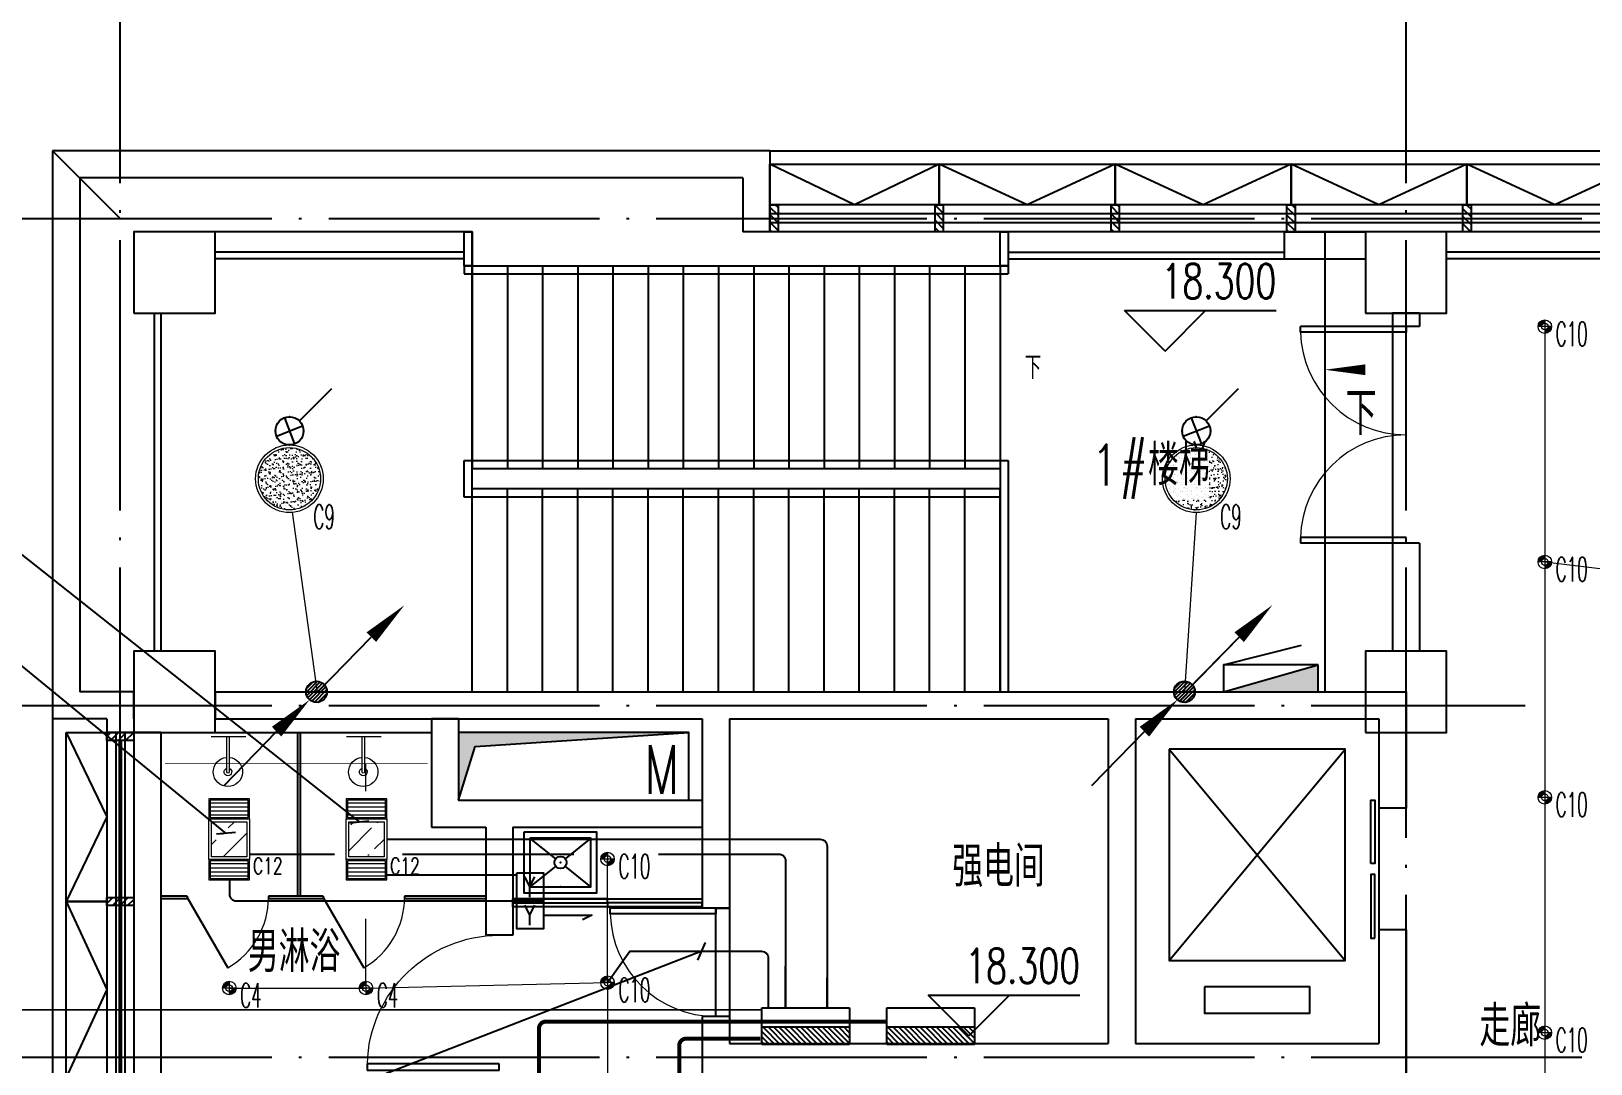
# Model space of a CAD drawing. Extents: x -621157 to 1764546, y -106808 to 741893.
# Drawn here: x 199342 to 210865, y 333750 to 341384 of the extents above; entities that cross this region are included whole.
import ezdxf
from ezdxf import colors
from ezdxf.entities.mleader import LeaderData, LeaderLine
from ezdxf.enums import TextEntityAlignment as Align
from ezdxf.math import Vec2, Vec3

# ---------------------------------------------------------------- set-up
doc = ezdxf.new("R2010")
doc.units = 0
doc.header["$LTSCALE"] = 1000
doc.header["$MEASUREMENT"] = 0
for name, pattern in [('DASH', [0.35, 0.25, -0.1]), ('XREF-A-101-平面图_t3$0$__DASH', [0.35, 0.25, -0.1]), ('XREF-A-101-平面图_t3$0$DOTE', [2.42, 2, -0.2, 0.02, -0.2])]:
    doc.linetypes.add(name, pattern=pattern)
for name, color, linetype in [('-TEXT', 50, 'Continuous'), ('0-底图', 7, 'Continuous'), ('EQUIP', 3, 'Continuous'), ('EQUIP-照明', 3, 'Continuous'), ('SIG_TEXT', 2, 'Continuous'), ('T-EQUP-JT', 7, 'Continuous'), ('WIRE-应急', 4, 'DASH'), ('WIRE-照明', 4, 'Continuous'), ('XREF-A-101-平面图_t3$0$A-COLUMN', 8, 'Continuous'), ('XREF-A-101-平面图_t3$0$A-CURTWALL', 8, 'Continuous'), ('XREF-A-101-平面图_t3$0$A-DIM_ELEV', 8, 'Continuous'), ('XREF-A-101-平面图_t3$0$A-DOTE', 8, 'Continuous'), ('XREF-A-101-平面图_t3$0$A-GROUND', 8, 'Continuous'), ('XREF-A-101-平面图_t3$0$A-LEAD-AROW', 8, 'Continuous'), ('XREF-A-101-平面图_t3$0$A-PUB_HATCH', 8, 'Continuous'), ('XREF-A-101-平面图_t3$0$A-RAIL', 8, 'Continuous'), ('XREF-A-101-平面图_t3$0$A-ROOM-CH', 8, 'Continuous'), ('XREF-A-101-平面图_t3$0$A-SEE', 8, 'Continuous'), ('XREF-A-101-平面图_t3$0$A-STAIR', 8, 'Continuous'), ('XREF-A-101-平面图_t3$0$A-WALL', 8, 'Continuous'), ('XREF-A-101-平面图_t3$0$A-WALL-FILL', 8, 'Continuous'), ('XREF-A-101-平面图_t3$0$A-WINDOW', 8, 'Continuous'), ('XREF-A-101-平面图_t3$0$A-开启符号', 8, 'Continuous'), ('XREF-A-101-平面图_t3$0$A-背衬铝板', 8, 'Continuous'), ('XREF-A-101-平面图_t3$0$DIM_SYMB', 8, 'Continuous'), ('XREF-A-101-平面图_t3$0$EQUIP_消火栓', 8, 'Continuous'), ('XREF-A-101-平面图_t3$0$I-FURNITURE', 8, 'Continuous'), ('XREF-A-101-平面图_t3$0$LVTRY', 8, 'Continuous'), ('XREF-A-101-平面图_t3$0$M-HOLE', 8, 'Continuous'), ('XREF-A-101-平面图_t3$0$PUB_TEXT', 8, 'Continuous'), ('XREF-A-101-平面图_t3$0$STAIR', 8, 'Continuous'), ('照明回路线', 1, 'Continuous'), ('顶面材料与灯具图例$0$I-LIGHT—灯具编号', 8, 'Continuous')]:
    doc.layers.add(name, color=color, linetype=linetype)
for name, color, linetype, lineweight in [('00-照明回路线', 6, 'Continuous', 0), ('LIGHT-INF', 6, 'Continuous', 0), ('XREF-A-101-平面图_t3$0$-DS-厨卫', 8, 'Continuous', 20), ('顶面材料与灯具图例$0$I-C-light', 8, 'Continuous', 13)]:
    doc.layers.add(name, color=color, linetype=linetype, lineweight=lineweight)
doc.styles.add('_ROMANS', font='ROMANS.shx', dxfattribs={"width": 0.8, "bigfont": 'hzdxc.shx'})
doc.styles.add('E-FST', font='txt.shx', dxfattribs={"width": 0.75, "height": 250, "bigfont": '@@gbcbig.shx'})
doc.styles.add('INF DIM', font='SIMPLEX.SHX', dxfattribs={"width": 0.7, "bigfont": 'hztxt.shx'})
doc.styles.get("Standard").update_dxf_attribs({"font": 'romans.shx', "bigfont": 'HZDXC.SHX'})
doc.styles.add('XREF-A-101-平面图_t3$0$-HZDXCROMANS', font='ROMANS.shx', dxfattribs={"bigfont": 'HZDXC.shx'})
doc.styles.add('XREF-A-101-平面图_t3$0$_TCH_DIM', font='SIMPLEX', dxfattribs={"bigfont": 'GBCBIG'})
doc.styles.add('XREF-A-101-平面图_t3$0$A-STANDARD', font='SIMPLEX', dxfattribs={"bigfont": 'GBCBIG'})
doc.styles.add('XREF-A-101-平面图_t3$0$hzdxcROMANS', font='ROMANS', dxfattribs={"width": 0.8, "bigfont": 'HZDXC'})
doc.styles.add('顶面材料与灯具图例$0$DIM_FONT', font='SIMPLEX.shx', dxfattribs={"width": 0.8})
doc.linetypes.add('LED', pattern='A,6,-3.5,["LED",Standard,S=2.54,R=0,X=-2.54,Y=-1.27],-4.8', length=14.3)

# ---------------------------------------------------------------- blocks, each defined once
blk = doc.blocks.new('XREF-A-101-平面图_t3$0$柱网4F')
at = {"layer": 'XREF-A-101-平面图_t3$0$A-COLUMN'}
for points in [[(100, -700), (700, -700), (700, -100), (100, -100)], [(9200, -700), (9800, -700), (9800, -100), (9200, -100)], [(100, -3800), (700, -3800), (700, -3200), (100, -3200)], [(9200, -3800), (9800, -3800), (9800, -3200), (9200, -3200)]]:
    blk.add_lwpolyline(points, close=True, dxfattribs=at)
blk = doc.blocks.new('XREF-A-101-平面图_t3$0$G$C869EB286')
at = {"layer": 'XREF-A-101-平面图_t3$0$A-WINDOW'}
h = blk.add_hatch(dxfattribs=at)
h.set_pattern_fill('ANSI31', color=256, scale=25)
h.set_pattern_definition([(45, (-143.957, -89940), (-28.0633, 28.0633), [])])
h.paths.add_polyline_path([(0, 60), (200, 60), (200, 0), (0, 0)])
blk.add_lwpolyline([(0, 60), (200, 60), (200, 0), (0, 0)], close=True, dxfattribs=at)
blk = doc.blocks.new('XREF-A-101-平面图_t3$0$G$C85FD1FAF')
at = {"layer": 'XREF-A-101-平面图_t3$0$DIM_SYMB'}
blk.add_lwpolyline([(6630, -1100, 0, 0, 0), (1444, -1100, 0, 0, 0), (1444, -2750, 0, 0, 0), (6220, -2750, 40, 0, 0), (6370, -2750, 0, 0, 0)], format="xyseb", dxfattribs=at)
at = {"layer": 'XREF-A-101-平面图_t3$0$STAIR'}
for p, q in [((2600, -100), (700, -100)), ((2600, -3500), (2600, -100)), ((2540, -350), (6560, -350)), ((2540, -350), (2540, -410)), ((2540, -410), (6560, -410)), ((2600, -350), (6500, -350)), ((2600, -350), (2600, -1850)), ((2860, -350), (2860, -1850)), ((3120, -350), (3120, -1850)), ((3380, -350), (3380, -1850)), ((3640, -350), (3640, -1850)), ((3900, -350), (3900, -1850)), ((4160, -350), (4160, -1850)), ((4420, -350), (4420, -1850)), ((4680, -350), (4680, -1850)), ((4940, -350), (4940, -1850)), ((5200, -350), (5200, -1850)), ((5460, -350), (5460, -1850)), ((5720, -350), (5720, -1850)), ((5980, -350), (5980, -1850)), ((6240, -350), (6240, -1850)), ((6500, -350), (6500, -1850)), ((6560, -350), (6560, -410)), ((2540, -2060), (2540, -1790)), ((2540, -1790), (6560, -1790)), ((6560, -1790), (6560, -3500)), ((2600, -1850), (6500, -1850)), ((2600, -2000), (2600, -1850)), ((2600, -1850), (6500, -1850)), ((6500, -1850), (6500, -3500)), ((6500, -2060), (2540, -2060)), ((6500, -2000), (2600, -2000)), ((2600, -3500), (2600, -2000)), ((6500, -2000), (2600, -2000)), ((2860, -3500), (2860, -2000)), ((3120, -3500), (3120, -2000)), ((3380, -3500), (3380, -2000)), ((3640, -3500), (3640, -2000)), ((3900, -3500), (3900, -2000)), ((4160, -3500), (4160, -2000)), ((4420, -3500), (4420, -2000)), ((4680, -3500), (4680, -2000)), ((4940, -3500), (4940, -2000)), ((5200, -3500), (5200, -2000)), ((5460, -3500), (5460, -2000)), ((5720, -3500), (5720, -2000)), ((5980, -3500), (5980, -2000)), ((6240, -3500), (6240, -2000)), ((6500, -3500), (6500, -2000)), ((6500, -2060), (6500, -2000))]:
    blk.add_line(p, q, dxfattribs=at)
for points in [[(2600, -350), (2540, -350), (2540, -100), (2600, -100)], [(6560, -350), (6500, -350), (6500, -100), (6560, -100)]]:
    blk.add_lwpolyline(points, close=True, dxfattribs=at)
at = {"layer": 'XREF-A-101-平面图_t3$0$PUB_TEXT', "style": 'XREF-A-101-平面图_t3$0$_TCH_DIM'}
blk.add_text('下', height=169, dxfattribs=at).set_placement((6683, -1187))
blk = doc.blocks.new('XREF-A-101-平面图_t3$0$ROOM')
at = {"layer": 'XREF-A-101-平面图_t3$0$A-ROOM-CH', "style": 'XREF-A-101-平面图_t3$0$-HZDXCROMANS', "width": 0.6}
for tag, p in [('中文房间名称', (0, -1000)), ('英文房间名称', (0, -1500))]:
    blk.add_attdef(tag, text='', height=300, dxfattribs=at).set_placement(p, align=Align.CENTER)
blk = doc.blocks.new('XREF-A-101-平面图_t3$0$$TWTSYS$00000508')
for p, q in [((-0.5, 0.5), (0.324, 1.224)), ((-0.5, 0.5), (-0.5, -0.5)), ((-0.5, -0.5), (0.5, 0.5)), ((0.5, 0.5), (-0.5, 0.5)), ((0.5, -0.5), (0.5, 0.5)), ((-0.5, -0.5), (0.5, -0.5))]:
    blk.add_line(p, q)
blk.add_solid([(0.5, -0.5), (0.5, 0.5), (-0.5, -0.5)])
blk = doc.blocks.new('XREF-A-101-平面图_t3$0$G$C156FCA62')
at = {"layer": 'XREF-A-101-平面图_t3$0$EQUIP_消火栓', "xscale": -700, "yscale": -200, "zscale": 700, "rotation": 180}
blk.add_blockref('XREF-A-101-平面图_t3$0$$TWTSYS$00000508', (8500, 336600), dxfattribs=at)
blk = doc.blocks.new('XREF-A-101-平面图_t3$0$轴网(3)')
at = {"layer": 'XREF-A-101-平面图_t3$0$A-DOTE', "linetype": 'XREF-A-101-平面图_t3$0$DOTE'}
for p, q in [((0, -3300), (0, 43300)), ((9500, -3300), (9500, 43300)), ((-3300, 40000), (69800, 40000)), ((-3300, 36400), (10380.6, 36400)), ((-3300, 33800), (69800, 33800))]:
    blk.add_line(p, q, dxfattribs=at)
blk = doc.blocks.new('XREF-A-101-平面图_t3$0$dgdgd')
at = {"layer": 'XREF-A-101-平面图_t3$0$-DS-厨卫'}
blk.add_line((71084, -3852), (71064, -3852), dxfattribs=at)
for points in [[(71197, -3852), (70941, -3852)], [(71064, -3852), (71064, -4115)], [(71084, -3852), (71084, -4115)]]:
    blk.add_lwpolyline(points, dxfattribs=at)
for centre, radius, start, end in [((71074, -4114), 108, 95.306, 84.694), ((71074, -4114), 28.3, 110.6725, 69.3275), ((71074, -4112), 10.5, 197.2381, 342.7619)]:
    blk.add_arc(centre, radius, start, end, dxfattribs=at)
blk = doc.blocks.new('XREF-A-101-平面图_t3$0$A-VEGA-2-LAY-1-01（B栋办公楼）$0$$TCHSYS$APDOOR2D')
blk.add_line((0.5, 0), (0, 0.866))
at = {"lineweight": 13}
blk.add_arc((0.5, 0), 1, 120, 180, dxfattribs=at)
blk = doc.blocks.new('XREF-A-101-平面图_t3$0$SANITARYWARELIB$SYSLIB$00000026')
at = {"color": 0}
for p, q in [((-250, -50, 0), (-39, -219, 0)), ((39, -219, 0), (250, -50, 0)), ((-250, -450, 0), (-39, -281, 0)), ((39, -281, 0), (250, -450, 0))]:
    blk.add_line(p, q, dxfattribs=at)
at = {"color": 0, "elevation": 0}
for points in [[(300, -500), (300, 0), (-300, 0), (-300, -500)], [(250, -450), (250, -50), (-250, -50), (-250, -450)]]:
    blk.add_lwpolyline(points, close=True, dxfattribs=at)
at = {"color": 0}
blk.add_circle((0, -250, 0), 50, dxfattribs=at)
for p in [(0, -50, 0), (0, -250, 0)]:
    blk.add_point(p, dxfattribs=at)
blk = doc.blocks.new('XREF-A-101-平面图_t3$0$G$CFDD5568B')
at = {"layer": 'XREF-A-101-平面图_t3$0$I-FURNITURE', "color": 251, "ltscale": 0.5}
blk.add_lwpolyline([(2800, -4930), (4200, -4930), (4200, -4990), (2800, -4990)], close=True, dxfattribs=at)
at = {"layer": 'XREF-A-101-平面图_t3$0$LVTRY'}
for p, q in [((600, -3700), (2200, -3700)), ((1210, -3700), (1210, -4910)), ((1230, -3700), (1230, -4910)), ((395, -4910), (200, -4910)), ((395, -4930), (200, -4930)), ((395, -4910), (395, -4930)), ((395, -4910), (395, -4930)), ((1400, -4910), (995, -4910)), ((995, -4910), (995, -4930)), ((1400, -4930), (995, -4930)), ((1400, -4910), (1400, -4930)), ((2600, -4910), (2000, -4910)), ((2000, -4910), (2000, -4930)), ((2000, -4910), (2000, -4930)), ((2600, -4930), (2000, -4930))]:
    blk.add_line(p, q, dxfattribs=at)
for points in [[(2800, -4960), (3500, -4960), (3500, -4930), (2800, -4930)], [(3500, -4990), (4200, -4990), (4200, -4960), (3500, -4960)]]:
    blk.add_lwpolyline(points, close=True, dxfattribs=at)
blk.add_lwpolyline([(3026, -5050), (3385, -5050), (3316, -5085)], dxfattribs=at)
at = {"layer": 'XREF-A-101-平面图_t3$0$LVTRY', "xscale": -1, "rotation": 359.9999999999998}
for p in [(71769, 122), (72769, 122)]:
    blk.add_blockref('XREF-A-101-平面图_t3$0$dgdgd', p, dxfattribs=at)
at = {"layer": 'XREF-A-101-平面图_t3$0$LVTRY', "xscale": 0.9, "yscale": 0.9, "zscale": 0.9, "rotation": 180}
blk.add_blockref('XREF-A-101-平面图_t3$0$SANITARYWARELIB$SYSLIB$00000026', (3152, -4887, 0), dxfattribs=at)
at = {"layer": 'XREF-A-101-平面图_t3$0$LVTRY', "xscale": -600, "yscale": -600, "zscale": 25}
for p in [(695, -4920), (1700, -4920)]:
    blk.add_blockref('XREF-A-101-平面图_t3$0$A-VEGA-2-LAY-1-01（B栋办公楼）$0$$TCHSYS$APDOOR2D', p, dxfattribs=at)
blk = doc.blocks.new('XREF-A-101-平面图_t3$0$G$C646F86AA')
at = {"layer": 'XREF-A-101-平面图_t3$0$EQUIP_消火栓', "xscale": -700, "yscale": -200, "zscale": 700, "rotation": 180}
blk.add_blockref('XREF-A-101-平面图_t3$0$$TWTSYS$00000508', (8500, 336600), dxfattribs=at)
blk = doc.blocks.new('XREF-A-101-平面图_t3$0$DOOR2DLIB$SYSLIB$00000108')
at = {"color": 0}
for p, q in [((-0.5, 0), (-0.5, 0.4875)), ((-0.475, 0.4875), (-0.5, 0.4875)), ((-0.475, 0), (-0.475, 0.4875)), ((0.475, 0), (0.475, 0.4875)), ((0.475, 0.4875), (0.5, 0.4875)), ((0.5, 0), (0.5, 0.4875)), ((-0.5, 0), (-0.475, 0)), ((0.5, 0), (0.475, 0))]:
    blk.add_line(p, q, dxfattribs=at)
at = {"color": 0, "lineweight": 13}
for centre, start, end in [((-0.4875, 0), 0, 88.53072), ((0.4875, 0), 91.46928, 180)]:
    blk.add_arc(centre, 0.4875, start, end, dxfattribs=at)
blk = doc.blocks.new('*U25231')
at = {"color": 0}
blk.add_line((-450, 100), (450, 100), dxfattribs=at)
for points in [[(-40, 160), (-510, 160), (-510, 130), (-40, 130)], [(510, 130), (40, 130), (40, 160), (510, 160)]]:
    blk.add_lwpolyline(points, close=True, dxfattribs=at)
blk = doc.blocks.new('*U25230')
at = {"color": 0, "xscale": 0.001111111111111111, "yscale": 0.001111111111111111, "zscale": 0.001111111111111111}
blk.add_blockref('*U25231', (0, 0), dxfattribs=at)
blk = doc.blocks.new('XREF-A-101-平面图_t3$0$DOOR2DLIB$SYSLIB$00000107')
at = {"color": 0}
for p, q in [((0.45, 0.975), (0.5, 0.975)), ((0.45, 0), (0.45, 0.975)), ((0.5, 0), (0.5, 0.975)), ((0.5, 0), (0.45, 0))]:
    blk.add_line(p, q, dxfattribs=at)
at = {"color": 0, "lineweight": 13}
blk.add_arc((0.475, 0), 0.975, 91.4693, 180, dxfattribs=at)
blk = doc.blocks.new('XREF-A-101-平面图_t3')
at = {"layer": 'XREF-A-101-平面图_t3$0$A-CURTWALL'}
for p, q in [((235900, 340100), (204800, 340100)), ((204800, 339900), (204800, 340100)), ((235900, 340033), (204800, 340033)), ((235900, 339967), (204800, 339967)), ((235900, 339900), (204800, 339900)), ((199900, 336200), (199900, 333550)), ((199967, 336200), (199967, 333550)), ((200033, 336200), (200033, 333550))]:
    blk.add_line(p, q, dxfattribs=at)
at = {"layer": 'XREF-A-101-平面图_t3$0$A-DIM_ELEV'}
for p, q in [((207719, 339018), (207419, 339318)), ((207419, 339318), (208540, 339318)), ((207719, 339018), (208019, 339318))]:
    blk.add_line(p, q, dxfattribs=at)
at = {"layer": 'XREF-A-101-平面图_t3$0$A-GROUND'}
blk.add_lwpolyline([(208900, 339900), (208900, 336500)], dxfattribs=at)
at = {"layer": 'XREF-A-101-平面图_t3$0$A-LEAD-AROW'}
blk.add_lwpolyline([(209400, 338881, 0, 0, 0), (208900, 338881, 0, 80, 0), (209200, 338881, 0, 0, 0)], format="xyseb", dxfattribs=at)
at = {"layer": 'XREF-A-101-平面图_t3$0$A-RAIL'}
for points in [[(202540, 339750), (200700, 339750)], [(206560, 339750), (208600, 339750)], [(218650, 339750), (209800, 339750)], [(202540, 339700), (200700, 339700)], [(206560, 339700), (208600, 339700)], [(218650, 339700), (209800, 339700)], [(200250, 339300), (200250, 336800)], [(200300, 339300), (200300, 336800)]]:
    blk.add_lwpolyline(points, dxfattribs=at)
at = {"layer": 'XREF-A-101-平面图_t3$0$A-SEE'}
for points in [[(204800, 340500), (235900, 340500)], [(199500, 336300), (199500, 315500)]]:
    blk.add_lwpolyline(points, dxfattribs=at)
at = {"layer": 'XREF-A-101-平面图_t3$0$A-WALL-FILL', "color": 171}
for p, q in [((204800, 340500), (199500, 340500)), ((199500, 340500), (199500, 336300)), ((204800, 340500), (204800, 339900)), ((204600, 340300), (199700, 340300)), ((199700, 340300), (199700, 336500)), ((204600, 340300), (204600, 339900)), ((204800, 339900), (204600, 339900)), ((208600, 339900), (209200, 339900)), ((208600, 339900), (208600, 339700)), ((209200, 339900), (209200, 339700)), ((208600, 339700), (209200, 339700)), ((209400, 339300), (209400, 339200)), ((209600, 339300), (209400, 339300)), ((209600, 339300), (209600, 339200)), ((209400, 337600), (209400, 336800)), ((209600, 337600), (209600, 336800)), ((209600, 336800), (209400, 336800)), ((200000, 336500), (199700, 336500)), ((199900, 336300), (199500, 336300)), ((199900, 336300), (199900, 336200))]:
    blk.add_line(p, q, dxfattribs=at)
for points in [[(209600, 339200), (209400, 339200)], [(209600, 337600), (209400, 337600)]]:
    blk.add_lwpolyline(points, dxfattribs=at)
at = {"layer": 'XREF-A-101-平面图_t3$0$A-WINDOW'}
blk.add_line((209400, 339200), (209400, 337600), dxfattribs=at)
blk.add_lwpolyline([(204400, 334900), (204500, 334900), (204500, 334100), (204400, 334100)], close=True, dxfattribs=at)
at = {"layer": 'XREF-A-101-平面图_t3$0$A-开启符号', "linetype": 'Continuous'}
for points in [[(206050, 340400), (206050, 340100), (204800, 340100), (204800, 340400)], [(207350, 340400), (207350, 340100), (206050, 340100), (206050, 340400)], [(208650, 340400), (208650, 340100), (207350, 340100), (207350, 340400)], [(209950, 340400), (209950, 340100), (208650, 340100), (208650, 340400)], [(211250, 340400), (211250, 340100), (209950, 340100), (209950, 340400)], [(199600, 336200), (199900, 336200), (199900, 334950), (199600, 334950)], [(199600, 334950), (199900, 334950), (199900, 333650), (199600, 333650)]]:
    blk.add_lwpolyline(points, close=True, dxfattribs=at)
for points in [[(206050, 340400), (205425, 340100), (204800, 340400)], [(207350, 340400), (206700, 340100), (206050, 340400)], [(208650, 340400), (208000, 340100), (207350, 340400)], [(209950, 340400), (209300, 340100), (208650, 340400)], [(211250, 340400), (210600, 340100), (209950, 340400)], [(199600, 336200), (199900, 335575), (199600, 334950)], [(199600, 334950), (199900, 334300), (199600, 333650)]]:
    blk.add_lwpolyline(points, dxfattribs=at)
at = {"layer": 'XREF-A-101-平面图_t3$0$A-背衬铝板', "color": 6, "linetype": 'XREF-A-101-平面图_t3$0$__DASH', "ltscale": 0.5, "const_width": 30}
blk.add_lwpolyline([(200000, 327180), (200000, 336140)], dxfattribs=at)
for name, p in [('XREF-A-101-平面图_t3$0$G$C156FCA62', (200000, 0)), ('XREF-A-101-平面图_t3$0$G$C85FD1FAF', (200000, 340000))]:
    blk.add_blockref(name, p)
at = {"layer": 'XREF-A-101-平面图_t3$0$A-COLUMN'}
blk.add_blockref('XREF-A-101-平面图_t3$0$柱网4F', (200000, 340000), dxfattribs=at)
at = {"layer": 'XREF-A-101-平面图_t3$0$A-DOTE'}
blk.add_blockref('XREF-A-101-平面图_t3$0$轴网(3)', (200000, 300000), dxfattribs=at)
at = {"layer": 'XREF-A-101-平面图_t3$0$A-ROOM-CH'}
ref = blk.add_blockref('XREF-A-101-平面图_t3$0$ROOM', (207611, 339026), dxfattribs=at)
ref.add_attrib('中文房间名称', '1#楼梯', dxfattribs={"height": 300, "style": 'XREF-A-101-平面图_t3$0$-HZDXCROMANS', "width": 0.8}).set_placement((207611, 338026), align=Align.CENTER)
ref = blk.add_blockref('XREF-A-101-平面图_t3$0$ROOM', (206489, 336059), dxfattribs=at)
ref.add_attrib('中文房间名称', '强电间', dxfattribs={"height": 300, "style": 'XREF-A-101-平面图_t3$0$-HZDXCROMANS', "width": 0.8}).set_placement((206489, 335059), align=Align.CENTER)
ref = blk.add_blockref('XREF-A-101-平面图_t3$0$ROOM', (201284, 335428), dxfattribs=at)
ref.add_attrib('中文房间名称', '男淋浴', dxfattribs={"height": 300, "style": 'XREF-A-101-平面图_t3$0$-HZDXCROMANS', "width": 0.8}).set_placement((201284, 334428), align=Align.CENTER)
ref = blk.add_blockref('XREF-A-101-平面图_t3$0$ROOM', (210270, 334879), dxfattribs=at)
ref.add_attrib('中文房间名称', '走廊', dxfattribs={"height": 300, "style": 'XREF-A-101-平面图_t3$0$-HZDXCROMANS', "width": 0.8}).set_placement((210270, 333879), align=Align.CENTER)
at = {"layer": 'XREF-A-101-平面图_t3$0$A-WINDOW'}
for p, rotation in [((204800, 340100), 270), ((206020, 340100), 270), ((207320, 340100), 270), ((208620, 340100), 270), ((209920, 340100), 270), ((200100, 336200), 180), ((200100, 334980), 180)]:
    blk.add_blockref('XREF-A-101-平面图_t3$0$G$C869EB286', p, dxfattribs=dict(at, rotation=rotation))
at = {"layer": 'XREF-A-101-平面图_t3$0$A-WINDOW', "xscale": -1600, "yscale": -1600, "zscale": -1600, "rotation": 270.0000000000008}
blk.add_blockref('XREF-A-101-平面图_t3$0$DOOR2DLIB$SYSLIB$00000108', (209500, 338400), dxfattribs=at)
at = {"layer": 'XREF-A-101-平面图_t3$0$A-DIM_ELEV', "color": 7, "style": 'XREF-A-101-平面图_t3$0$A-STANDARD', "width": 0.705882}
blk.add_text('18.300', height=255, dxfattribs=at).set_placement((207693, 339408))
at = {"layer": 'XREF-A-101-平面图_t3$0$A-LEAD-AROW', "color": 7, "style": 'XREF-A-101-平面图_t3$0$A-STANDARD'}
blk.add_text('下', height=320, dxfattribs=at).set_placement((209053, 338398))
blk.add_blockref('XREF-A-101-平面图_t3$0$G$CFDD5568B', (200100, 339900))
at = {"layer": 'XREF-A-101-平面图_t3$0$A-PUB_HATCH'}
h = blk.add_hatch(color=256, dxfattribs=at)
h.dxf.hatch_style = 1
h.paths.add_polyline_path([(204200, 336200), (202500, 336200), (202500, 335700), (202622, 336096)])
at = {"layer": 'XREF-A-101-平面图_t3$0$A-CURTWALL'}
for q in [(199900, 336200), (200100, 333550)]:
    blk.add_line((200100, 336200), q, dxfattribs=at)
at = {"layer": 'XREF-A-101-平面图_t3$0$A-DIM_ELEV'}
for p, q in [((206270, 333957), (205970, 334257)), ((205970, 334257), (207090, 334257)), ((206270, 333957), (206570, 334257))]:
    blk.add_line(p, q, dxfattribs=at)
at = {"layer": 'XREF-A-101-平面图_t3$0$A-STAIR'}
for p, q in [((207750, 336075), (209050, 334515)), ((207750, 334515), (209050, 336075))]:
    blk.add_line(p, q, dxfattribs=at)
for points in [[(207750, 336075), (207750, 334515), (209050, 334515), (209050, 336075)], [(208010, 334320), (208010, 334125), (208790, 334125), (208790, 334320)]]:
    blk.add_lwpolyline(points, close=True, dxfattribs=at)
at = {"layer": 'XREF-A-101-平面图_t3$0$A-WALL'}
for p, q in [((202300, 336300), (202300, 335500)), ((202500, 336300), (202300, 336300)), ((202500, 336300), (202500, 335700)), ((200100, 336200), (200100, 333650)), ((200300, 336200), (200100, 336200)), ((200300, 336200), (200300, 333650)), ((202500, 335700), (202800, 335700)), ((202800, 335700), (204300, 335700)), ((204300, 335700), (204300, 335500)), ((202300, 335500), (202700, 335500)), ((202700, 335500), (202700, 334700)), ((202900, 335500), (202900, 334700)), ((202900, 335500), (204300, 335500))]:
    blk.add_line(p, q, dxfattribs=at)
blk.add_lwpolyline([(202900, 334700), (202700, 334700)], dxfattribs=at)
at = {"layer": 'XREF-A-101-平面图_t3$0$A-WALL-FILL', "color": 171}
for p, q in [((200100, 336500), (200000, 336500)), ((200100, 336300), (200100, 336500)), ((200700, 336500), (204400, 336500)), ((200700, 336500), (200700, 336300)), ((204400, 336500), (207400, 336500)), ((207400, 336500), (209500, 336500)), ((209500, 336500), (209500, 335640)), ((200100, 336300), (200100, 336200)), ((200700, 336300), (204300, 336300)), ((204300, 336300), (204300, 334900)), ((204500, 336300), (207300, 336300)), ((204500, 336300), (204500, 334900)), ((207300, 336300), (207300, 333900)), ((207500, 336300), (207500, 333900)), ((207500, 336300), (209300, 336300)), ((209300, 336300), (209300, 335640)), ((200100, 336200), (199900, 336200)), ((209300, 334740), (209300, 333900)), ((209500, 334740), (209500, 333800)), ((204300, 334100), (204300, 333800)), ((204500, 334100), (204500, 333900)), ((204500, 333900), (207300, 333900)), ((207500, 333900), (209300, 333900)), ((204300, 333800), (204300, 332700)), ((209500, 333800), (209500, 330300))]:
    blk.add_line(p, q, dxfattribs=at)
for points in [[(209500, 335640), (209300, 335640)], [(204500, 334900), (204300, 334900)], [(209500, 334740), (209300, 334740)], [(204500, 334100), (204300, 334100)]]:
    blk.add_lwpolyline(points, dxfattribs=at)
at = {"layer": 'XREF-A-101-平面图_t3$0$A-WINDOW'}
blk.add_line((204500, 334900), (204500, 334100), dxfattribs=at)
at = {"layer": 'XREF-A-101-平面图_t3$0$M-HOLE'}
blk.add_lwpolyline([(202500, 335700), (204200, 335700), (204200, 336200), (202500, 336200)], close=True, dxfattribs=at)
blk.add_lwpolyline([(204200, 336200), (202500, 336200), (202500, 335700), (202622, 336096), (204200, 336200)], dxfattribs=at)
blk.add_blockref('XREF-A-101-平面图_t3$0$G$C646F86AA', (200000, 0))
blk.add_blockref('XREF-A-101-平面图_t3$0$G$C646F86AA', (200000, 0))
at = {"layer": 'XREF-A-101-平面图_t3$0$A-WINDOW', "rotation": 270.0000000000008}
for name, p, xscale, yscale, zscale in [('*U25230', (209400, 335190), 900, -900, 900), ('XREF-A-101-平面图_t3$0$DOOR2DLIB$SYSLIB$00000107', (204400, 334500), -800, -800, -800), ('XREF-A-101-平面图_t3$0$DOOR2DLIB$SYSLIB$00000107', (202800, 334200), 1000, -1000, 1000)]:
    blk.add_blockref(name, p, dxfattribs=dict(at, xscale=xscale, yscale=yscale, zscale=zscale))
at = {"layer": 'XREF-A-101-平面图_t3$0$A-DIM_ELEV', "color": 7, "style": 'XREF-A-101-平面图_t3$0$A-STANDARD', "width": 0.705882}
blk.add_text('18.300', height=255, dxfattribs=at).set_placement((206243, 334347))
at = {"layer": 'XREF-A-101-平面图_t3$0$M-HOLE', "style": 'XREF-A-101-平面图_t3$0$hzdxcROMANS', "width": 0.7}
blk.add_text('M', height=360, dxfattribs=at).set_placement((203871, 335746))
blk = doc.blocks.new('_LINKPT1')
blk.add_line((0, 0), (0, 0))
blk = doc.blocks.new('55558555')
at = {"layer": 'EQUIP'}
for p, q in [((842997, -26886), (842691, -26886)), ((842691, -26886), (842691, -27620)), ((842691, -26924), (842834, -27067)), ((842691, -26970), (842834, -27112)), ((842691, -27015), (842834, -27158)), ((842698, -26886), (842834, -27022)), ((842743, -26886), (842834, -26977)), ((842788, -26886), (842834, -26932)), ((842834, -26886), (842834, -27620)), ((842834, -26886), (842834, -26886)), ((842997, -27620), (842997, -26886)), ((842691, -27060), (842834, -27203)), ((842691, -27105), (842834, -27248)), ((842691, -27150), (842834, -27293)), ((842691, -27196), (842834, -27339)), ((842691, -27241), (842834, -27384)), ((842691, -27286), (842834, -27429)), ((842691, -27331), (842834, -27474)), ((842691, -27377), (842834, -27519)), ((842691, -27422), (842834, -27565)), ((842691, -27467), (842834, -27610)), ((842691, -27512), (842799, -27620)), ((842691, -27557), (842754, -27620)), ((842691, -27603), (842708, -27620)), ((842691, -27620), (842997, -27620))]:
    blk.add_line(p, q, dxfattribs=at)
at = {"layer": 'EQUIP', "xscale": 426.3959040000336, "yscale": 426.3959040000336, "zscale": 426.3959040000336, "rotation": 270}
blk.add_blockref('_LINKPT1', (842691, -27286), dxfattribs=at)
at = {"layer": 'EQUIP', "width": 0.8, "flags": 9}
blk.add_attdef('A', (842691, -27286), '', height=0.0128, rotation=270, dxfattribs=at)
blk.add_attdef('A', (842691, -27286), '', height=0.0128, rotation=270, dxfattribs=at)
blk = doc.blocks.new('*X14702')
at = {"color": 0, "linetype": 'Continuous'}
for p, q in [((192.59, 446.72), (193.93, 448.06)), ((192.65, 447.21), (193.44, 448)), ((192.67, 446.38), (194.27, 447.98)), ((192.81, 446.1), (194.55, 447.84)), ((193.01, 445.87), (194.78, 447.64)), ((193.27, 445.7), (194.95, 447.39)), ((193.58, 445.59), (195.06, 447.07)), ((193.98, 445.57), (195.08, 446.67))]:
    blk.add_line(p, q, dxfattribs=at)
blk = doc.blocks.new('HC001445')
at = {"color": 4, "linetype": 'Continuous'}
for p, q in [((0.132, 0.058), (3.238, 3.233)), ((-5.47, -5.531), (-2.364, -2.356))]:
    blk.add_line(p, q, dxfattribs=at)
for points in [[(3.238, 3.233, 0.8, 0, 0), (5.189, 5.119, 0, 0, 0)], [(-2.364, -2.356, 0.8, 0, 0), (-0.412, -0.47, 0, 0, 0)]]:
    blk.add_lwpolyline(points, format="xyseb", dxfattribs=at)
blk.add_circle((0, 0), 0.625, dxfattribs=at)
at = {"color": 4, "linetype": 'Continuous', "xscale": 0.5, "yscale": 0.5, "zscale": 0.5}
blk.add_blockref('*X14702', (-96.918, -223.407), dxfattribs=at)
blk = doc.blocks.new('YS')
at = {"layer": 'EQUIP-照明'}
blk.add_lwpolyline([(167899, 33761), (168095, 33761), (168095, 33553), (167899, 33553)], close=True, dxfattribs=at)
at = {"layer": '-TEXT', "style": '_ROMANS', "width": 0.7}
blk.add_text('Y', height=150, dxfattribs=at).set_placement((167952, 33580))
blk = doc.blocks.new('*U24690')
h = blk.add_hatch(color=8)
h.dxf.hatch_style = 1
h.paths.add_polyline_path([(-50, 0), (-24, 0, -0.414214), (0, 24), (0, 50, 0.414214)])
h.paths.add_polyline_path([(0, -24), (0, -50, 0.414214), (50, 0), (24, 0, -0.414214)])
at = {"color": 8}
for points in [[(50, 0), (-50, 0)], [(0, 50), (0, -50)]]:
    blk.add_lwpolyline(points, dxfattribs=at)
blk.add_circle((0, 0), 50)
blk.add_circle((0, 0), 24.5, dxfattribs=at)
at = {"style": 'INF DIM', "width": 0.5}
blk.add_text('C10', height=180, dxfattribs=at).set_placement((81, -144))
blk = doc.blocks.new('A$C8c40f85b')
h = blk.add_hatch()
h.set_pattern_fill('AR-SAND', color=251)
h.set_pattern_definition([(37.5, (-207815.466, -137699.18), (-1.600031, 48.941324), [0, -38.608, 0, -43.18, 0, -41.275]), (7.5, (-207815.466, -137699.18), (44.952328, 71.68251), [0, -20.828, 0, -34.798, 0, -13.335]), (327.5, (-207846.71, -137699.18), (79.099237, 0.1437185), [0, -12.7, 0, -45.72, 0, -59.69]), (317.5, (-207846.71, -137699.18), (76.355645, 22.292932), [0, -6.35, 0, -29.972, 0, -34.29])])
edge = h.paths.add_edge_path()
edge.add_arc((0, 0), 230, 0, 360)
blk.add_circle((0, 0), 250)
at = {"color": 251}
blk.add_circle((0, 0), 230, dxfattribs=at)
at = {"style": 'INF DIM', "width": 0.5}
blk.add_text('C9', height=180, dxfattribs=at).set_placement((177, -371))
blk = doc.blocks.new('A$C6b6344d6')
h = blk.add_hatch(color=8)
h.dxf.hatch_style = 1
h.paths.add_polyline_path([(-50, 0), (-24, 0, -0.414214), (0, 24), (0, 50, 0.414214)])
h.paths.add_polyline_path([(0, -24), (0, -50, 0.414214), (50, 0), (24, 0, -0.414214)])
at = {"color": 8}
for points in [[(50, 0), (-50, 0)], [(0, 50), (0, -50)]]:
    blk.add_lwpolyline(points, dxfattribs=at)
blk.add_circle((0, 0), 50)
blk.add_circle((0, 0), 24.5, dxfattribs=at)
at = {"style": 'INF DIM', "width": 0.5}
blk.add_text('C4', height=180, dxfattribs=at).set_placement((81, -144))
blk = doc.blocks.new('G$CAFCF25F8')
at = {"layer": 'LIGHT-INF', "color": 6, "linetype": 'LED', "ltscale": 0.05, "const_width": 5}
blk.add_lwpolyline([(330, -4030), (2270, -4030)], dxfattribs=at)
at = {"layer": 'LIGHT-INF', "color": 6}
for name, p in [('*U24690', (10525, -800)), ('A$C8c40f85b', (1250, -1925)), ('A$C8c40f85b', (7950, -1925)), ('*U24690', (10525, -2540)), ('*U24690', (10525, -4280)), ('*U24690', (3600, -4736)), ('A$C6b6344d6', (805, -5690)), ('A$C6b6344d6', (1815, -5690)), ('*U24690', (3600, -5650)), ('*U24690', (10525, -6020))]:
    blk.add_blockref(name, p, dxfattribs=at)
blk = doc.blocks.new('$equip$00001216')
for p, q in [((0.147, 0.356), (0.625, 0.833)), ((-0.194, 0.132), (0.194, 0.285)), ((-0.076, 0.402), (0.076, 0.014))]:
    blk.add_line(p, q)
blk.add_circle((0, 0.208), 0.208)
for p in [(0, 0.417), (-0.208, 0.208), (0, 0), (0.208, 0.208)]:
    blk.add_point(p)
at = {"flags": 9}
blk.add_attdef('A', (0, 0), '', height=0.00002, dxfattribs=at)
blk = doc.blocks.new('_Oblique')
at = {"color": 0, "linetype": 'ByBlock', "lineweight": -2}
blk.add_line((-0.5, -0.5), (0.5, 0.5), dxfattribs=at)
blk = doc.blocks.new('顶面材料与灯具图例$0$gfddxx')
at = {"ltscale": 20}
h = blk.add_hatch(dxfattribs=at)
h.set_pattern_fill('ANSI36', color=256, scale=1000)
h.set_pattern_definition([(45, (-0.002, 170), (66.291261, 243.067956), [312.5, -62.5, 0, -62.5])])
h.paths.add_polyline_path([(452232, 1190320), (452232, 1190060), (452492, 1190060), (452492, 1190320)])
at = {"ltscale": 20, "elevation": 0}
for points in [[(452212, 1190340), (452512, 1190340), (452512, 1190490), (452212, 1190490)], [(452222, 1190350), (452502, 1190350), (452502, 1190480), (452222, 1190480)], [(452212, 1190340), (452512, 1190340), (452512, 1190040), (452212, 1190040)], [(452212, 1189890), (452512, 1189890), (452512, 1190040), (452212, 1190040)], [(452222, 1189900), (452502, 1189900), (452502, 1190030), (452222, 1190030)]]:
    blk.add_lwpolyline(points, close=True, dxfattribs=at)
for points in [[(452222, 1190460), (452502, 1190460)], [(452222, 1190430), (452502, 1190430)], [(452222, 1190400), (452502, 1190400)], [(452222, 1190370), (452502, 1190370)], [(452492, 1190320), (452492, 1190060), (452232, 1190060), (452232, 1190320), (452492, 1190320)], [(452222, 1190010), (452502, 1190010)], [(452222, 1189980), (452502, 1189980)], [(452222, 1189950), (452502, 1189950)], [(452222, 1189920), (452502, 1189920)]]:
    blk.add_lwpolyline(points, dxfattribs=at)
blk = doc.blocks.new('G$C1E65AEB6')
at = {"layer": '00-照明回路线', "ltscale": 5}
for p, q in [((10525, -800), (10525, -9600)), ((1269, -2172), (1454, -3504)), ((7950, -2175), (7863, -3500)), ((10525, -2540), (11350, -2640)), ((3600, -5650), (3600, -4736)), ((805, -5690), (1815, -5690)), ((1815, -5690), (3600, -5650)), ((3600, -5650), (3600, -11225))]:
    blk.add_line(p, q, dxfattribs=at)
for points in [[(1815, -4234), (1815, -4030)], [(1815, -5640), (1815, -5178)]]:
    blk.add_lwpolyline(points, dxfattribs=at)
at = {"layer": 'WIRE-照明'}
for points in [[(1970, -4590), (5172, -4590, -0.414214), (5222, -4640), (5222, -5836)], [(3977, -4699), (4865, -4699, -0.414214), (4915, -4749), (4915, -5836)], [(806, -4890), (806, -4995, 0.414214), (856, -5045), (2930, -5045)], [(3600, -5650), (3766, -5418), (4738, -5418, -0.414214), (4788, -5468), (4788, -5836)]]:
    blk.add_lwpolyline(points, format="xyb", dxfattribs=at)
for points in [[(956, -4699), (1582, -4699)], [(2086, -4699), (3350, -4699)], [(1970, -4852), (2930, -4852)]]:
    blk.add_lwpolyline(points, dxfattribs=at)
at = {"layer": 'EQUIP-照明', "xscale": 499.9999999708962, "yscale": 499.9999998835847, "zscale": 500}
for p in [(1250, -1675), (7950, -1675)]:
    blk.add_blockref('$equip$00001216', p, dxfattribs=at)
at = {"layer": 'T-EQUP-JT', "color": 7, "linetype": 'Continuous', "ltscale": 5, "xscale": 125, "yscale": 125, "zscale": 125}
for p in [(1450, -3500), (7863, -3500)]:
    blk.add_blockref('HC001445', p, dxfattribs=at)
at = {"layer": '顶面材料与灯具图例$0$I-C-light', "color": 2}
ref = blk.add_blockref('顶面材料与灯具图例$0$gfddxx', (-451557, -1194780, 0), dxfattribs=at)
ref.add_attrib('L08', 'C12', (980, -4847), dxfattribs={"layer": '顶面材料与灯具图例$0$I-LIGHT—灯具编号', "color": 40, "height": 120, "style": '顶面材料与灯具图例$0$DIM_FONT', "width": 0.7})
ref = blk.add_blockref('顶面材料与灯具图例$0$gfddxx', (-450543, -1194780, 0), dxfattribs=at)
ref.add_attrib('L08', 'C12', (1994, -4847), dxfattribs={"layer": '顶面材料与灯具图例$0$I-LIGHT—灯具编号', "color": 40, "height": 120, "style": '顶面材料与灯具图例$0$DIM_FONT', "width": 0.7})
at = {"layer": '照明回路线', "color": 4}
ml = blk.add_multileader_mtext('Standard', dxfattribs=at)
ml.set_content('{\\Ftxt,whgtxt|c134;\\C1;WL1/4AL2}', color=4, style='E-FST')
ml.set_leader_properties(color=256)
ml.set_arrow_properties(name='OBLIQUE')
ml.build(insert=Vec2(0, 0))
ml.multileader.update_dxf_attribs({"text_left_attachment_type": 6, "text_right_attachment_type": 7, "dogleg_length": 40, "arrow_head_size": 100})
ctx = ml.context
ctx.base_point, ctx.char_height, ctx.arrow_head_size, ctx.landing_gap_size, ctx.plane_origin = Vec3(-2782, -2287), 300, 100, 20, Vec3(-48, -3190)
ctx.left_attachment, ctx.right_attachment = 6, 7
notes = []
notes.append((ctx, [(0, (1, 1, 0), (-977, -2287), (-1, 0), 40, [(0, [(1767, -4461)], 0, [])])]))
ctx.mtext.insert, ctx.mtext.flow_direction = Vec3(-2762, -1927), 5
ml = blk.add_multileader_mtext('Standard', dxfattribs=at)
ml.set_content('{\\Ftxt,whgtxt|c134;\\C1;WL2/4AL2}', color=4, style='E-FST')
ml.set_leader_properties(color=256)
ml.set_arrow_properties(name='OBLIQUE')
ml.build(insert=Vec2(0, 0))
ml.multileader.update_dxf_attribs({"text_left_attachment_type": 6, "text_right_attachment_type": 7, "dogleg_length": 40, "arrow_head_size": 100})
ctx = ml.context
ctx.base_point, ctx.char_height, ctx.arrow_head_size, ctx.landing_gap_size, ctx.plane_origin = Vec3(-2907, -3063, 0), 300, 100, 20, Vec3(-19, -3684, 0)
ctx.left_attachment, ctx.right_attachment = 6, 7
notes.append((ctx, [(0, (1, 1, 0), (-1027, -3063, 0), (-1, 0), 40, [(0, [(780, -4544, 0)], 0, [])])]))
ctx.mtext.insert, ctx.mtext.flow_direction = Vec3(-2887, -2703, 0), 5
at = {"layer": '照明回路线', "color": 1}
ml = blk.add_multileader_mtext('Standard', dxfattribs=at)
ml.set_content('{\\Ftxt,whgtxt|c134;WDL1/4AL2}', color=4, style='E-FST')
ml.set_leader_properties(color=256)
ml.set_arrow_properties(name='OBLIQUE')
ml.build(insert=Vec2(0, 0))
ml.multileader.update_dxf_attribs({"text_left_attachment_type": 6, "text_right_attachment_type": 7, "dogleg_length": 40, "arrow_head_size": 100})
ctx = ml.context
ctx.base_point, ctx.char_height, ctx.arrow_head_size, ctx.landing_gap_size, ctx.plane_origin = Vec3(-3625, -7701), 300, 100, 20, Vec3(1351, -10364)
ctx.left_attachment, ctx.right_attachment = 6, 7
notes.append((ctx, [(0, (1, 1, 0), (-1595, -7701), (-1, 0), 40, [(0, [(4296, -5418)], 0, [])])]))
ctx.mtext.insert, ctx.mtext.flow_direction = Vec3(-3605, -7341), 5
for ctx, leaders in notes:
    for number, flags, end, landing, length, lines in leaders:
        leader = LeaderData()
        leader.index, (leader.has_last_leader_line, leader.has_dogleg_vector, leader.attachment_direction) = number, flags
        leader.last_leader_point, leader.dogleg_vector, leader.dogleg_length = Vec3(end), Vec3(landing), length
        for number, points, colour, breaks in lines:
            line = LeaderLine()
            line.index, line.vertices, line.color, line.breaks = number, Vec3.list(points), colors.encode_raw_color(colour), breaks
            leader.lines.append(line)
        ctx.leaders.append(leader)

msp = doc.modelspace()

# ---------------------------------------------------------------- block references
at = {"layer": '0-底图'}
msp.add_blockref('XREF-A-101-平面图_t3', (0, 0), dxfattribs=at)

# ---------------------------------------------------------------- next in the draw order: linework, layer by layer
at = {"layer": 'SIG_TEXT', "color": 2}
msp.add_lwpolyline([(204740, 334147), (198880, 334150)], dxfattribs=at)
at = {"layer": 'WIRE-照明'}
msp.add_lwpolyline([(200000, 340000), (199500, 340500)], dxfattribs=at)
msp.add_lwpolyline([(205663, 334062, 30, 30, 0), (203144, 334062, 30, 30, 0.414214), (203094, 334012, 30, 30, 0), (203094, 327880, 30, 30, 0.414214), (203144, 327830, 30, 30, 0), (262292, 327830, 30, 30, 0)], format="xyseb", dxfattribs=at)

# ---------------------------------------------------------------- next in the draw order: block references
at = {"color": 1, "xscale": -0.8829819692438469, "yscale": 0.8829819692438469, "zscale": 0.8829819693715837, "rotation": 270}
for p in [(229128, -410187), (230051, -410187)]:
    msp.add_blockref('55558555', p, dxfattribs=at)
at = {"layer": 'T-EQUP-JT', "color": 7, "linetype": 'Continuous', "ltscale": 5, "xscale": 125, "yscale": 125, "zscale": 125}
for p in [(201450, 336500), (201450, 336500), (207862, 336500), (207862, 336500)]:
    msp.add_blockref('HC001445', p, dxfattribs=at)
at = {"layer": 'WIRE-应急'}
for p in [(35031, 301402), (35031, 301194)]:
    msp.add_blockref('YS', p, dxfattribs=at)

# ---------------------------------------------------------------- next in the draw order: block references
at = {"layer": 'WIRE-照明'}
msp.add_blockref('G$CAFCF25F8', (200000, 340000), dxfattribs=at)

# ---------------------------------------------------------------- next in the draw order: linework, layer by layer
for points in [[(204915, 334164), (204915, 334473)], [(205222, 334164), (205222, 334387)]]:
    msp.add_lwpolyline(points, dxfattribs=at)
msp.add_lwpolyline([(204729, 333936, 30, 30, 0), (204180, 333936, 30, 30, 0.414214), (204130, 333886, 30, 30, 0), (204130, 329062, 30, 30, 0.414214), (204180, 329012, 30, 30, 0), (263524, 329012, 30, 30, 0)], format="xyseb", dxfattribs=at)

# ---------------------------------------------------------------- next in the draw order: block references
msp.add_blockref('G$C1E65AEB6', (200000, 340000), dxfattribs=at)

doc.saveas('drawing.dxf')
